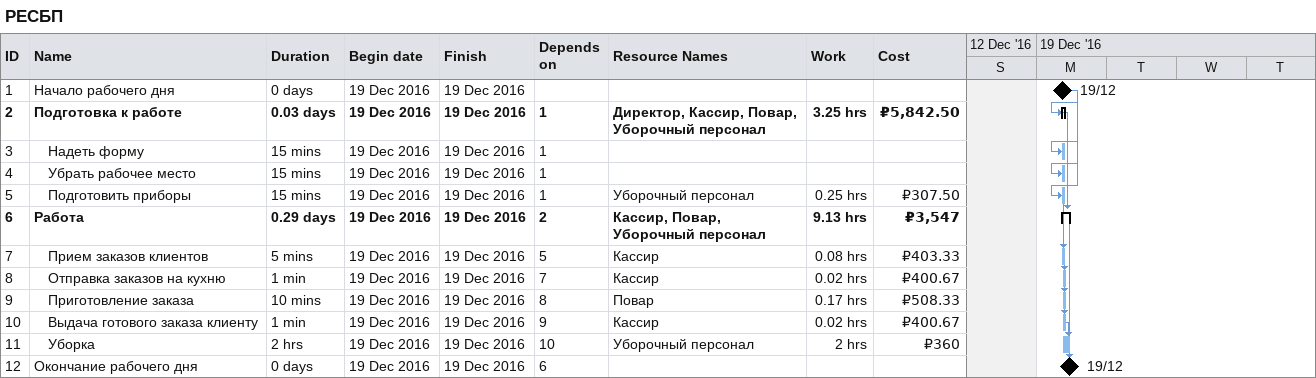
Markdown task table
РЕСБП

| ID | Level | Task | Duration | Start | Finish | Predecessors | Resources | Work (h) | Cost (₽) |
|---|---|---|---|---|---|---|---|---|---|
| 1 | 1 | Начало рабочего дня | 0d | 2016-12-19 | 2016-12-19 |  |  |  |  |
| 2 | 1 | **Подготовка к работе** | 0.03d | 2016-12-19 | 2016-12-19 | 1 | Директор, Кассир, Повар, Уборочный персонал | 3.25 | 5842.50 |
| 3 | 2 | Надеть форму | 15min | 2016-12-19 | 2016-12-19 | 1 |  |  |  |
| 4 | 2 | Убрать рабочее место | 15min | 2016-12-19 | 2016-12-19 | 1 |  |  |  |
| 5 | 2 | Подготовить приборы | 15min | 2016-12-19 | 2016-12-19 | 1 | Уборочный персонал | 0.25 | 307.50 |
| 6 | 1 | **Работа** | 0.29d | 2016-12-19 | 2016-12-19 | 2 | Кассир, Повар, Уборочный персонал | 9.13 | 3547 |
| 7 | 2 | Прием заказов клиентов | 5min | 2016-12-19 | 2016-12-19 | 5 | Кассир | 0.08 | 403.33 |
| 8 | 2 | Отправка заказов на кухню | 1min | 2016-12-19 | 2016-12-19 | 7 | Кассир | 0.02 | 400.67 |
| 9 | 2 | Приготовление заказа | 10min | 2016-12-19 | 2016-12-19 | 8 | Повар | 0.17 | 508.33 |
| 10 | 2 | Выдача готового заказа клиенту | 1min | 2016-12-19 | 2016-12-19 | 9 | Кассир | 0.02 | 400.67 |
| 11 | 2 | Уборка | 2h | 2016-12-19 | 2016-12-19 | 10 | Уборочный персонал | 2 | 360 |
| 12 | 1 | Окончание рабочего дня | 0d | 2016-12-19 | 2016-12-19 | 6 |  |  |  |
